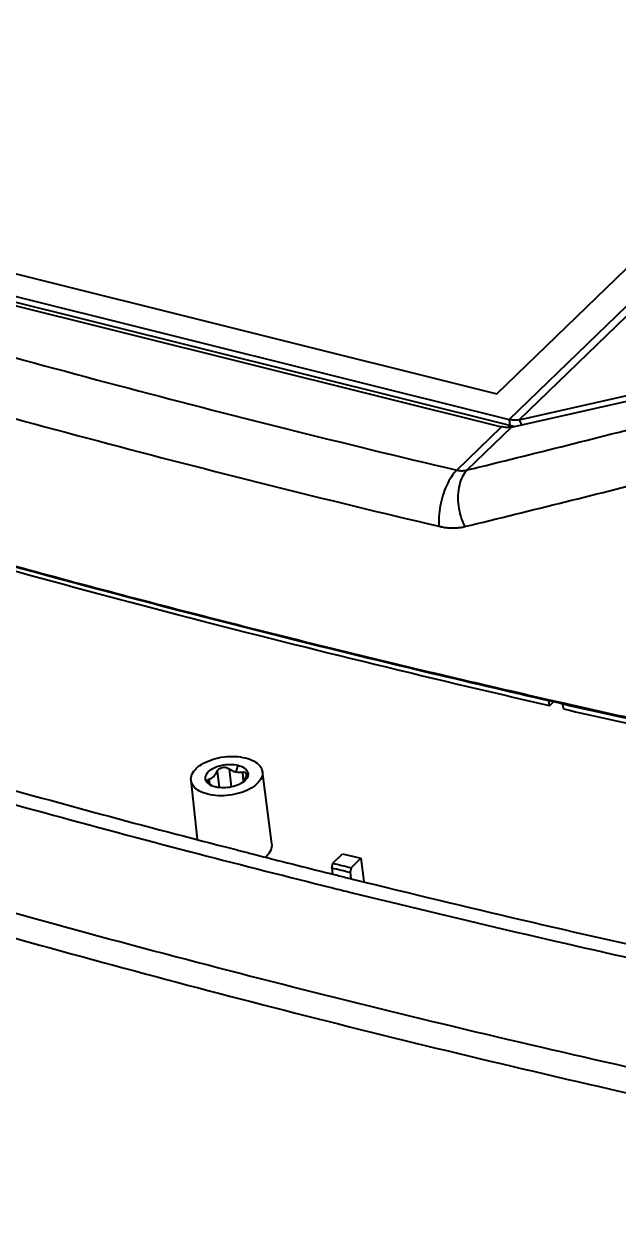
# Model space of a CAD drawing. Header units: millimetres. Extents: x 0 to 4083, y 0 to 1644.
# Drawn here: x 3757.6 to 3794.7, y 1291.4 to 1367.1 of the extents above; entities that cross this region are included whole.
import ezdxf

# ---------------------------------------------------------------- set-up
doc = ezdxf.new("R2010")
doc.units = ezdxf.units.MM
doc.layers.get('0').update_dxf_attribs({"linetype": 'CONTINUOUS'})
doc.layers.get('Defpoints').update_dxf_attribs({"linetype": 'CONTINUOUS'})
doc.layers.add('dim', color=3, linetype='CONTINUOUS', lineweight=9)
doc.styles.add('longtou', font='romand.shx', dxfattribs={"width": 0.8, "bigfont": 'fangsong.shx'})
doc.dimstyles.new('YanXiu', dxfattribs={"dimtxt": 2.5, "dimasz": 2.2, "dimexe": 1, "dimexo": 0, "dimgap": 0.66, "dimtad": 0, "dimzin": 0, "dimdsep": 46, "dimtxsty": 'longtou', "dimblk": 'CLOSEDBLANK', "dimcen": 0, "dimclrd": 3, "dimclre": 3, "dimclrt": 7, "dimadec": 0, "dimazin": 0, "dimtfac": 1, "dimtdec": 4, "dimtofl": 0, "dimtmove": 0, "dimatfit": 3, "dimldrblk": 'CLOSEDBLANK', "dimfxl": 0, "dimtolj": 1, "dimtzin": 0, "dimlwd": 0, "dimlwe": 0, "dimarcsym": 0})

# ---------------------------------------------------------------- blocks, each defined once
blk = doc.blocks.new('u8')
at = {"color": 7, "linetype": 'Continuous'}
for p, q in [((-14.104, 80.096), (31.092, 123.815)), ((-13.408, 80.074), (31.788, 123.793)), ((-14.956, 81.886), (27.645, 123.096)), ((-83.553, 98.988), (-14.956, 81.886)), ((-86.916, 97.613), (-14.627, 79.59)), ((-86.393, 98.118), (-14.104, 80.096)), ((-14.067, 79.664), (-86.356, 97.686)), ((-13.93, 79.569), (26.385, 88.607)), ((-13.408, 80.074), (26.907, 89.112)), ((-14.104, 80.096), (-14.067, 79.664)), ((-13.408, 80.074), (-13.238, 79.724)), ((-17.747, 76.572), (-14.627, 79.59)), ((-17.016, 76.583), (-13.93, 79.569)), ((-14.067, 79.664), (-14.194, 79.541)), ((-11.527, 60.657), (-11.208, 60.584)), ((-11.208, 60.584), (-10.87, 60.507)), ((-11.296, 60.189), (-11.338, 60.552)), ((-11.296, 60.189), (-10.999, 60.476)), ((-10.887, 60.431), (-11.225, 60.508)), ((-10.255, 60.287), (-10.887, 60.431)), ((-10.87, 60.507), (-10.666, 60.461)), ((-10.666, 60.461), (-10.238, 60.364)), ((-34.4, 55.634), (-34.26, 54.511)), ((-33.579, 55.81), (-33.421, 54.545)), ((-32.957, 56.053), (-33.102, 55.589)), ((-32.651, 55.579), (-32.583, 54.947)), ((-30.592, 50.595), (-31.256, 55.609)), ((-35.762, 50.907), (-36.219, 55.003)), ((-34.973, 55.08), (-34.929, 54.761)), ((-33.739, 50.349), (-33.011, 50.161)), ((-32.178, 49.947), (-31.857, 49.864)), ((-26.367, 49.245), (-25.693, 49.896)), ((-25.693, 49.896), (-24.424, 49.58)), ((-26.424, 48.922), (-26.367, 49.245)), ((-26.424, 48.922), (-26.386, 48.482)), ((-25.097, 48.928), (-25.154, 48.606)), ((-24.424, 49.58), (-25.097, 48.928)), ((-24.424, 49.58), (-24.216, 47.961)), ((-26.528, 48.517), (-26.363, 48.476)), ((-26.363, 48.476), (-26.161, 48.426)), ((-25.252, 48.2), (-24.891, 48.11)), ((-25.154, 48.606), (-25.117, 48.177))]:
    blk.add_line(p, q, dxfattribs=at)
for centre, radius, start, end in [((196.547, 967.824), 931.129, 257.163216, 257.587885), ((196.449, 970.614), 933.499, 257.206985, 257.630587), ((196.546, 972.635), 935.414, 257.228592, 257.635864), ((180.941, 883.469), 861.267, 254.040223, 255.432793), ((181.413, 882.977), 859.977, 254.223987, 255.511634), ((-34.717, 55.202), 0.512, 211.23656, 212.88082), ((-35.126, 55.69), 0.629, 284.09708, 296.08378), ((-34.312, 55.672), 1.138, 238.83387, 243.89045), ((-33.002, 55.557), 0.779, 322.47069, 325.64571), ((-34.267, 55.761), 1.239, 243.84331, 245.32927), ((-34.231, 55.84), 1.325, 245.34812, 248.40313), ((-34.081, 56.29), 1.8, 254.96436, 256.00464), ((187.105, 907.136), 885.724, 255.43196, 256.052732), ((187.975, 908.226), 886.065, 255.634968, 255.990354), ((195.515, 939.099), 917.845, 256.105531, 257.604946), ((194.686, 938.058), 917.562, 256.140405, 257.529449)]:
    blk.add_arc(centre, radius, start, end, dxfattribs=at)
blk.add_ellipse((20.711, 2105.691), major_axis=(-1507.826, 7405.355), ratio=0.060175, start_param=-4.444826, end_param=-4.444773, dxfattribs=at)
for points, start_tangent, end_tangent in [([(-86.764, 95.904), (-64.365, 88.925), (-41.348, 82.477), (-17.747, 76.572)], (0.950198, -0.311646), (0.973297, -0.229549)), ([(-88.28, 92.08), (-65.788, 85.072), (-42.675, 78.598), (-18.976, 72.667)], (0.950198, -0.311646), (0.973297, -0.229549)), ([(-17.016, 76.583), (-10.055, 78.312), (-3.048, 80.089), (4.006, 81.915), (11.103, 83.789), (18.244, 85.711), (19.003, 85.918)], (0.971125, 0.238572), (0.964893, 0.262644)), ([(-17.193, 72.645), (-10.202, 74.367), (-3.164, 76.138), (3.92, 77.957), (11.048, 79.825), (18.221, 81.741), (20.888, 82.463)], (0.971589, 0.236675), (0.965057, 0.26204)), ([(-11.296, 60.189), (-37.163, 66.514), (-62.34, 73.481), (-86.789, 81.081)], (-0.974766, 0.223229), (-0.949998, 0.312257)), ([(-11.225, 60.508), (-28.904, 64.728), (-86.712, 81.323)], (-0.974936, 0.222484), (-0.950342, 0.311207)), ([(-86.699, 81.364), (-73.598, 77.208), (-59.055, 72.88), (-44.262, 68.77), (-29.229, 64.881), (-13.965, 61.216), (-11.527, 60.657)], (0.950503, -0.310716), (0.974942, -0.222458)), ([(-13.408, 80.074), (-13.627, 80.045), (-13.861, 80.052), (-14.104, 80.096)], (-0.975779, -0.218757), (-0.9703, 0.241905)), ([(-14.383, 79.547), (-14.627, 79.59)], (-0.994381, 0.105862), (-0.9703, 0.241905)), ([(-14.15, 79.539), (-14.383, 79.547)], (-0.998828, -0.048409), (-0.994381, 0.105862)), ([(-13.93, 79.569), (-14.15, 79.539)], (-0.975779, -0.218757), (-0.998828, -0.048409)), ([(-13.763, 79.61), (-14.067, 79.664)], (-0.994381, 0.105862), (-0.9703, 0.241905)), ([(-17.747, 76.572), (-18.118, 76.109), (-18.446, 75.516), (-18.71, 74.831), (-18.893, 74.096), (-18.984, 73.359), (-18.976, 72.667)], (-0.705642, -0.708568), (0.087163, -0.996194)), ([(-17.747, 76.572), (-17.621, 76.549), (-17.495, 76.536), (-17.371, 76.533), (-17.25, 76.54), (-17.131, 76.557), (-17.016, 76.583)], (0.977416, -0.211323), (0.964042, 0.265752)), ([(-17.016, 76.583), (-17.346, 76.123), (-17.566, 75.528), (-17.663, 74.836), (-17.63, 74.093), (-17.47, 73.347), (-17.193, 72.645)], (-0.702743, -0.711443), (0.445532, -0.895266)), ([(-18.976, 72.667), (-18.665, 72.605), (-18.357, 72.566), (-18.054, 72.551), (-17.758, 72.559), (-17.471, 72.59), (-17.193, 72.645)], (0.973297, -0.22955), (0.971589, 0.236675)), ([(33.811, 26.992), (11.439, 31.326), (-12.652, 36.615), (-36.625, 42.557), (-60.819, 49.294), (-84.15, 56.553)], (-0.983867, 0.178903), (-0.950152, 0.311788)), ([(-36.219, 55.003), (-36.153, 55.41), (-35.853, 55.826), (-35.346, 56.191), (-34.681, 56.468), (-33.924, 56.631), (-33.149, 56.663), (-32.431, 56.562)], (-0.108153, 0.994134), (0.9703, -0.241905)), ([(-32.431, 56.562), (-31.841, 56.337), (-31.436, 56.01), (-31.257, 55.614), (-31.256, 55.609)], (0.9703, -0.241905), (0.130111, -0.991499)), ([(-35.155, 54.937), (-35.182, 54.988), (-35.22, 55.141), (-35.201, 55.301), (-35.127, 55.46), (-35, 55.613), (-34.605, 55.877), (-34.079, 56.054), (-33.501, 56.115), (-32.957, 56.053)], (-0.5185, 0.855078), (0.9703, -0.241905)), ([(-31.256, 55.609), (-31.321, 55.187), (-31.621, 54.771), (-32.128, 54.406), (-32.793, 54.129), (-33.55, 53.966), (-34.325, 53.934), (-35.043, 54.035)], (0.130111, -0.991499), (-0.9703, 0.241905)), ([(-34.849, 55.125), (-34.728, 55.202), (-34.611, 55.317), (-34.501, 55.464), (-34.4, 55.634)], (0.897836, 0.44033), (0.480415, 0.877041)), ([(-34.4, 55.634), (-34.283, 55.779), (-34.124, 55.874), (-33.948, 55.911), (-33.761, 55.891), (-33.579, 55.81)], (0.480415, 0.877041), (0.839817, -0.54287)), ([(-33.579, 55.81), (-33.342, 55.677), (-33.102, 55.589)], (0.839817, -0.54287), (0.9703, -0.241905)), ([(-33.102, 55.589), (-32.877, 55.559), (-32.651, 55.579)], (0.9703, -0.241905), (0.98253, 0.186104)), ([(-32.957, 56.053), (-32.534, 55.874), (-32.387, 55.75), (-32.292, 55.609), (-32.254, 55.456), (-32.254, 55.404)], (0.9703, -0.241905), (-0.057854, -0.998325)), ([(-32.651, 55.579), (-32.511, 55.58), (-32.421, 55.53), (-32.378, 55.438), (-32.377, 55.429)], (0.98253, 0.186104), (0.119963, -0.992778)), ([(-35.043, 54.035), (-35.633, 54.26), (-36.038, 54.586), (-36.217, 54.982), (-36.219, 55.003)], (-0.9703, 0.241905), (-0.108153, 0.994134)), ([(-34.901, 54.698), (-34.94, 54.723), (-35.087, 54.847), (-35.147, 54.924)], (-0.855193, 0.518309), (-0.542822, 0.839848)), ([(-35.071, 54.961), (-35.054, 55.033), (-34.973, 55.08)], (-0.08954, 0.995983), (0.969792, 0.243933)), ([(-35.029, 54.866), (-35.071, 54.958), (-35.071, 54.961)], (-0.593317, 0.804969), (-0.08954, 0.995983)), ([(-34.932, 54.763), (-35.029, 54.866)], (-0.754081, 0.656781), (-0.593317, 0.804969)), ([(-34.778, 54.65), (-34.932, 54.763)], (-0.842542, 0.53863), (-0.754081, 0.656781)), ([(-32.789, 54.759), (-32.869, 54.719), (-33.395, 54.542), (-33.973, 54.482), (-34.517, 54.544)], (-0.883222, -0.468956), (-0.9703, 0.241905)), ([(-32.535, 54.928), (-32.789, 54.759)], (-0.766022, -0.642814), (-0.883222, -0.468956)), ([(-32.456, 55.149), (-32.564, 54.973), (-32.676, 54.825)], (-0.486034, -0.87394), (-0.660241, -0.751053)), ([(-32.384, 55.083), (-32.473, 54.983), (-32.535, 54.928)], (-0.608877, -0.793264), (-0.766022, -0.642814)), ([(-32.377, 55.429), (-32.389, 55.308), (-32.456, 55.149)], (0.119963, -0.992778), (-0.486034, -0.87394)), ([(-32.254, 55.404), (-32.273, 55.296), (-32.347, 55.136), (-32.359, 55.118)], (-0.057854, -0.998325), (-0.564008, -0.82577)), ([(-82.724, 54.429), (-59.907, 47.321), (-36.459, 40.766), (-12.417, 34.772), (12.182, 29.349), (35.895, 24.757)], (0.950152, -0.311788), (0.984013, -0.178095)), ([(-34.548, 54.552), (-34.719, 54.608)], (-0.965748, 0.259482), (-0.929645, 0.368456)), ([(-31.031, 49.677), (-30.964, 49.74), (-30.657, 50.165), (-30.592, 50.595)], (0.751321, 0.659937), (-0.130098, 0.991501)), ([(-33.011, 50.161), (-32.178, 49.947)], (0.968396, -0.249417), (0.96864, -0.248469)), ([(-26.424, 48.922), (-25.789, 48.764), (-25.154, 48.606)], (0.970122, -0.242619), (0.970477, -0.241192)), ([(-26.367, 49.245), (-25.732, 49.086), (-25.097, 48.928)], (0.970122, -0.242619), (0.970477, -0.241192)), ([(-26.161, 48.426), (-25.252, 48.2)], (0.970356, -0.241679), (0.970609, -0.240661)), ([(-26.38, 47.525), (-25.11, 47.211)], (0.970514, -0.241046), (0.970865, -0.239628))]:
    blk.add_spline(points, degree=3, dxfattribs=dict(at, start_tangent=start_tangent, end_tangent=end_tangent))
blk = doc.blocks.new('_ClosedBlank')
at = {"color": 0, "linetype": 'ByBlock', "lineweight": -2}
for p, q in [((-1, 0.167), (0, 0)), ((-1, 0.167), (-1, -0.167)), ((0, 0), (-1, -0.167))]:
    blk.add_line(p, q, dxfattribs=at)
blk = doc.blocks.new('*D44')
at = {"layer": 'Defpoints', "color": 0}
for p in [(3937.851, 1560.11), (3935.901, 1559.666)]:
    blk.add_point(p, dxfattribs=at)
at = {"layer": 'dim', "color": 3, "lineweight": 5}
blk.add_line((3930.441, 1558.423), (3933.171, 1559.045), dxfattribs=at)
at = {"layer": 'dim', "color": 3, "lineweight": 5, "xscale": 2.8, "yscale": 2.8, "zscale": 2.8, "rotation": 12.82550055500825}
blk.add_blockref('_ClosedBlank', (3935.901, 1559.666), dxfattribs=at)
at = {"layer": 'dim', "color": 7, "insert": (3924.233, 1557.01), "char_height": 3.5, "attachment_point": 5, "rotation": 12.8255, "style": 'longtou'}
blk.add_mtext('∅2.00', dxfattribs=at)

msp = doc.modelspace()

# ---------------------------------------------------------------- block references
at = {"xscale": 0.9, "yscale": 0.9, "zscale": 0.9}
msp.add_blockref('u8', (3800.637, 1270.244), dxfattribs=at)

# ---------------------------------------------------------------- dimensions: what is measured, and where the dimension line sits
at = {"layer": 'dim'}
dim = msp.add_linear_dim(base=(3935.901070317, 1559.666057196), p1=(0, 0), p2=(0, 0), dimstyle='YanXiu', override={"dimtxt": 3.5, "dimasz": 2.8, "dimexe": 0.69965, "dimgap": 0.69965}, dxfattribs=at)
dim.commit()
dim.dimension.update_dxf_attribs({"geometry": '*D44', "text_midpoint": (3924.233305432, 1557.009744497), "dimtype": 160})

doc.saveas('drawing.dxf')
